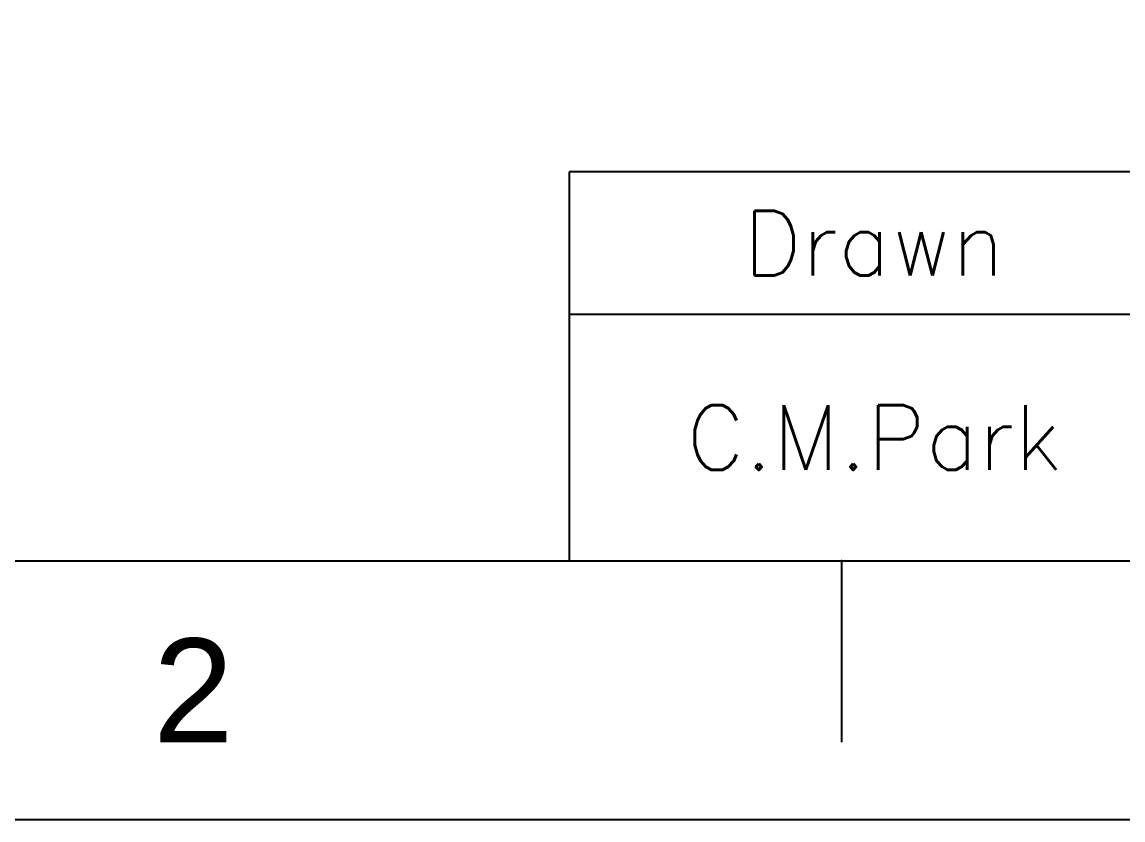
# Model space of a CAD drawing. Header units: millimetres. Extents: x 1301 to 1721, y -207 to 90.
# Drawn here: x 1379.08 to 1421.54, y -206.66 to -175.89 of the extents above; entities that cross this region are included whole.
import ezdxf

# ---------------------------------------------------------------- set-up
doc = ezdxf.new("R2010")
doc.units = ezdxf.units.MM
doc.layers.add('FORM', color=7, linetype='Continuous')
doc.layers.add('TEXT', color=2, linetype='Continuous', lineweight=13)
doc.styles.add('blockfont', font='simplex.shx')
doc.styles.get("Standard").update_dxf_attribs({"font": 'arial.ttf'})

msp = doc.modelspace()

# ---------------------------------------------------------------- linework, layer by layer
at = {"layer": 'FORM'}
for p, q in [((1423.688, -181.664), (1400.188, -181.664)), ((1400.188, -181.664), (1400.188, -196.664)), ((1400.188, -186.664), (1400.188, -196.664)), ((1423.688, -187.164), (1400.188, -187.164)), ((1410.688, -196.664), (1410.688, -203.664))]:
    msp.add_line(p, q, dxfattribs=at)
at = {"layer": 'FORM', "color": 7, "linetype": 'Continuous'}
msp.add_line((1310.688, -196.664), (1710.688, -196.664), dxfattribs=at)
msp.add_lwpolyline([(1300.688, 90.336), (1720.688, 90.336), (1720.688, -206.664), (1300.688, -206.664)], close=True, dxfattribs=at)
at = {"layer": 'FORM'}
msp.add_point((1410.688, -196.664), dxfattribs=at)

# ---------------------------------------------------------------- texts
at = {"layer": 'FORM', "insert": (1385.688, -201.664), "char_height": 4, "attachment_point": 5}
msp.add_mtext_dynamic_manual_height_columns('2', width=50, gutter_width=12.5, heights=[0], dxfattribs=at)
at = {"layer": 'TEXT', "char_height": 2.5, "attachment_point": 5, "style": 'blockfont'}
for s, insert in [('Drawn', (1411.938, -184.414)), ('C.M.Park', (1411.938, -191.914))]:
    msp.add_mtext_dynamic_manual_height_columns(s, width=23.5, gutter_width=12.5, heights=[0], dxfattribs=dict(at, insert=insert))

doc.saveas('drawing.dxf')
